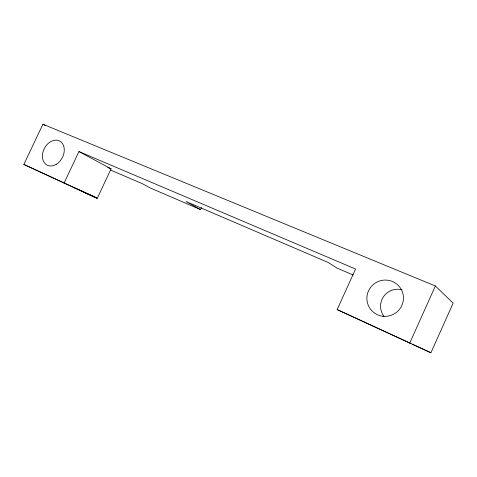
<?xml version="1.0" encoding="UTF-8"?>
<svg xmlns="http://www.w3.org/2000/svg" width="477" height="477" viewBox="0 0 477 477"><rect width="100%" height="100%" fill="white"/><g stroke="black" fill="none" stroke-linecap="round" stroke-linejoin="round"><path stroke-width="0.72" d="M78.944 151.555L355.556 269.034L337.15 309.579L430.904 352.777L453.15 303.133L435.388 285.991L42.906 124.223L23.85 164.44L97.242 198.325L111.075 168.84L78.944 151.555L64.091 183.079M409.683 343.184L435.388 285.991M110.718 170.11L142.563 183.794L150.291 187.986L200.501 209.6L201.425 207.608M107.736 167.409L111.075 168.84M353.254 275.062L337.012 268.074L328.17 262.469L186.03 201.527L200.501 209.6M401.616 339.219L337.15 309.579M23.85 164.44L96.473 197.895L80.941 190.699M402.254 339.505L410.918 343.518M412.247 344.138L430.904 352.777M74.162 187.634L97.242 198.325M42.906 124.223L45.494 125.654M383.967 316.352A17.172 16.957 -0.9 0 1 402.004 289.772M56.155 164.398A13.6 10.1 -62.7 0 0 61.092 141.985A13.6 10.1 -62.7 0 0 42.799 152.771A13.6 10.1 -62.7 0 0 56.155 164.398M382.846 316.233A18.329 18.108 -25.9 0 0 402.033 291.036A18.329 18.108 -25.9 0 0 370.611 287.351A18.329 18.108 -25.9 0 0 382.846 316.233"/></g></svg>
